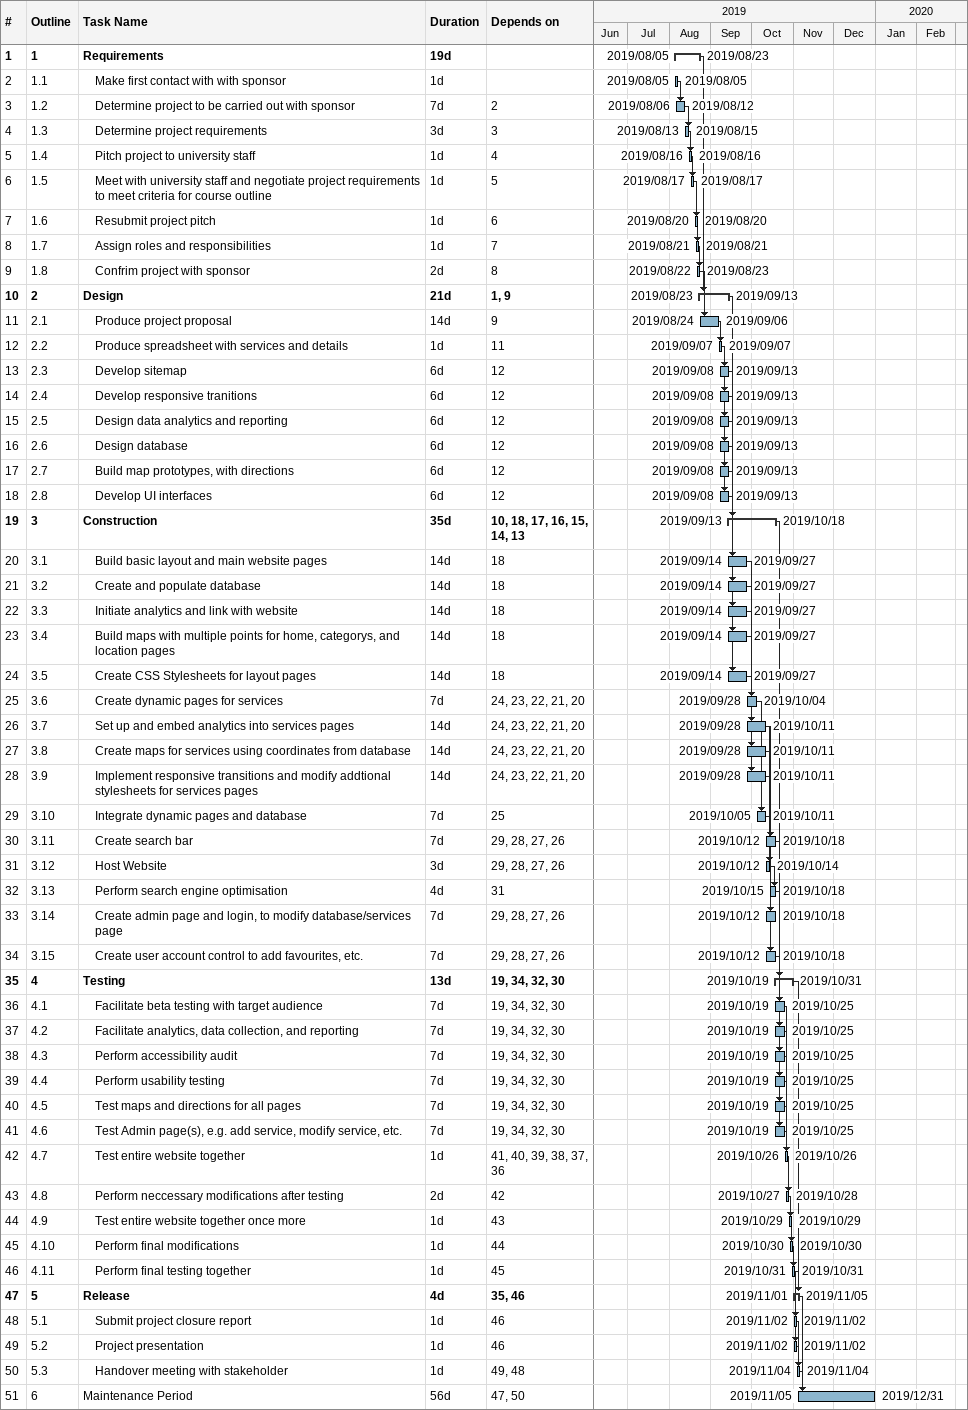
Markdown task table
| ID | WBS | Task | Duration | Start | Finish | Predecessors |
|---|---|---|---|---|---|---|
| 1 | 1 | **Requirements** | 19d | 2019-08-05 | 2019-08-23 |  |
| 2 | 1.1 | Make first contact with with sponsor | 1d | 2019-08-05 | 2019-08-05 |  |
| 3 | 1.2 | Determine project to be carried out with sponsor | 7d | 2019-08-06 | 2019-08-12 | 2 |
| 4 | 1.3 | Determine project requirements | 3d | 2019-08-13 | 2019-08-15 | 3 |
| 5 | 1.4 | Pitch project to university staff | 1d | 2019-08-16 | 2019-08-16 | 4 |
| 6 | 1.5 | Meet with university staff and negotiate project requirements to meet criteria for course outline | 1d | 2019-08-17 | 2019-08-17 | 5 |
| 7 | 1.6 | Resubmit project pitch | 1d | 2019-08-20 | 2019-08-20 | 6 |
| 8 | 1.7 | Assign roles and responsibilities | 1d | 2019-08-21 | 2019-08-21 | 7 |
| 9 | 1.8 | Confrim project with sponsor | 2d | 2019-08-22 | 2019-08-23 | 8 |
| 10 | 2 | **Design** | 21d | 2019-08-23 | 2019-09-13 | 1, 9 |
| 11 | 2.1 | Produce project proposal | 14d | 2019-08-24 | 2019-09-06 | 9 |
| 12 | 2.2 | Produce spreadsheet with services and details | 1d | 2019-09-07 | 2019-09-07 | 11 |
| 13 | 2.3 | Develop sitemap | 6d | 2019-09-08 | 2019-09-13 | 12 |
| 14 | 2.4 | Develop responsive tranitions | 6d | 2019-09-08 | 2019-09-13 | 12 |
| 15 | 2.5 | Design data analytics and reporting | 6d | 2019-09-08 | 2019-09-13 | 12 |
| 16 | 2.6 | Design database | 6d | 2019-09-08 | 2019-09-13 | 12 |
| 17 | 2.7 | Build map prototypes, with directions | 6d | 2019-09-08 | 2019-09-13 | 12 |
| 18 | 2.8 | Develop UI interfaces | 6d | 2019-09-08 | 2019-09-13 | 12 |
| 19 | 3 | **Construction** | 35d | 2019-09-13 | 2019-10-18 | 10, 18, 17, 16, 15, 14, 13 |
| 20 | 3.1 | Build basic layout and main website pages | 14d | 2019-09-14 | 2019-09-27 | 18 |
| 21 | 3.2 | Create and populate database | 14d | 2019-09-14 | 2019-09-27 | 18 |
| 22 | 3.3 | Initiate analytics and link with website | 14d | 2019-09-14 | 2019-09-27 | 18 |
| 23 | 3.4 | Build maps with multiple points for home, categorys, and location pages | 14d | 2019-09-14 | 2019-09-27 | 18 |
| 24 | 3.5 | Create CSS Stylesheets for layout pages | 14d | 2019-09-14 | 2019-09-27 | 18 |
| 25 | 3.6 | Create dynamic pages for services | 7d | 2019-09-28 | 2019-10-04 | 24, 23, 22, 21, 20 |
| 26 | 3.7 | Set up and embed analytics into services pages | 14d | 2019-09-28 | 2019-10-11 | 24, 23, 22, 21, 20 |
| 27 | 3.8 | Create maps for services using coordinates from database | 14d | 2019-09-28 | 2019-10-11 | 24, 23, 22, 21, 20 |
| 28 | 3.9 | Implement responsive transitions and modify addtional stylesheets for services pages | 14d | 2019-09-28 | 2019-10-11 | 24, 23, 22, 21, 20 |
| 29 | 3.10 | Integrate dynamic pages and database | 7d | 2019-10-05 | 2019-10-11 | 25 |
| 30 | 3.11 | Create search bar | 7d | 2019-10-12 | 2019-10-18 | 29, 28, 27, 26 |
| 31 | 3.12 | Host Website | 3d | 2019-10-12 | 2019-10-14 | 29, 28, 27, 26 |
| 32 | 3.13 | Perform search engine optimisation | 4d | 2019-10-15 | 2019-10-18 | 31 |
| 33 | 3.14 | Create admin page and login, to modify database/services page | 7d | 2019-10-12 | 2019-10-18 | 29, 28, 27, 26 |
| 34 | 3.15 | Create user account control to add favourites, etc. | 7d | 2019-10-12 | 2019-10-18 | 29, 28, 27, 26 |
| 35 | 4 | **Testing** | 13d | 2019-10-19 | 2019-10-31 | 19, 34, 32, 30 |
| 36 | 4.1 | Facilitate beta testing with target audience | 7d | 2019-10-19 | 2019-10-25 | 19, 34, 32, 30 |
| 37 | 4.2 | Facilitate analytics, data collection, and reporting | 7d | 2019-10-19 | 2019-10-25 | 19, 34, 32, 30 |
| 38 | 4.3 | Perform accessibility audit | 7d | 2019-10-19 | 2019-10-25 | 19, 34, 32, 30 |
| 39 | 4.4 | Perform usability testing | 7d | 2019-10-19 | 2019-10-25 | 19, 34, 32, 30 |
| 40 | 4.5 | Test maps and directions for all pages | 7d | 2019-10-19 | 2019-10-25 | 19, 34, 32, 30 |
| 41 | 4.6 | Test Admin page(s), e.g. add service, modify service, etc. | 7d | 2019-10-19 | 2019-10-25 | 19, 34, 32, 30 |
| 42 | 4.7 | Test entire website together | 1d | 2019-10-26 | 2019-10-26 | 41, 40, 39, 38, 37, 36 |
| 43 | 4.8 | Perform neccessary modifications after testing | 2d | 2019-10-27 | 2019-10-28 | 42 |
| 44 | 4.9 | Test entire website together once more | 1d | 2019-10-29 | 2019-10-29 | 43 |
| 45 | 4.10 | Perform final modifications | 1d | 2019-10-30 | 2019-10-30 | 44 |
| 46 | 4.11 | Perform final testing together | 1d | 2019-10-31 | 2019-10-31 | 45 |
| 47 | 5 | **Release** | 4d | 2019-11-01 | 2019-11-05 | 35, 46 |
| 48 | 5.1 | Submit project closure report | 1d | 2019-11-02 | 2019-11-02 | 46 |
| 49 | 5.2 | Project presentation | 1d | 2019-11-02 | 2019-11-02 | 46 |
| 50 | 5.3 | Handover meeting with stakeholder | 1d | 2019-11-04 | 2019-11-04 | 49, 48 |
| 51 | 6 | Maintenance Period | 56d | 2019-11-05 | 2019-12-31 | 47, 50 |
